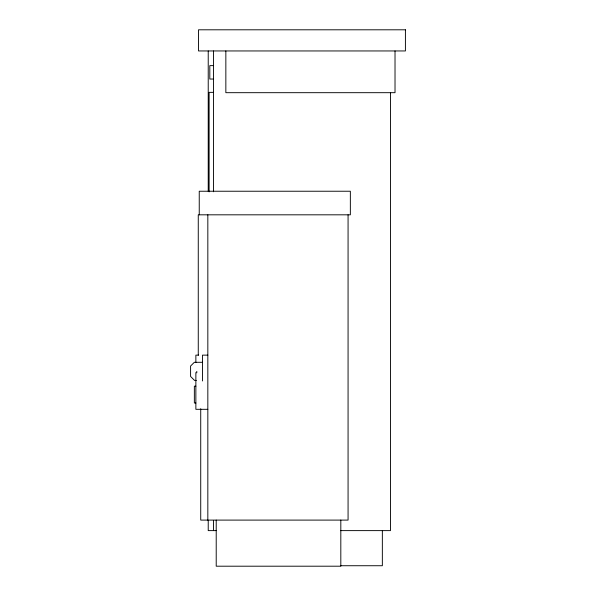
<?xml version="1.0" encoding="UTF-8"?>
<svg xmlns="http://www.w3.org/2000/svg" width="596" height="596" viewBox="0 0 596 596"><rect width="100%" height="100%" fill="white"/><g stroke="black" fill="none" stroke-linecap="round" stroke-linejoin="round"><path stroke-width="0.89" d="M213.472 65.62L209.807 65.62L209.807 79.044L213.472 79.044M213.472 92.35L209.114 92.35L209.114 191.875M198.632 355.134L195.868 355.134L195.868 362.539M207.833 355.134L202.491 355.134L202.491 380.986M202.491 362.301L194.326 362.301L190.586 366.033L190.586 376.441L194.572 380.427L196.345 380.427M195.868 386.178L194.356 386.178L194.356 403L195.868 403M207.833 409.318L195.868 409.318L195.868 372.56M216.192 530.619L208.227 530.619L208.227 520.397M340.458 530.619L390.462 530.619L390.462 92.685M340.562 565.731L382.349 565.731L382.349 530.619M395.021 50.951L395.021 92.685L225.847 92.685L225.847 50.951M348.071 214.821L348.071 520.099L200.725 520.099L200.725 408.759M340.815 520.099L340.815 566.2L216.214 566.2L216.214 520.099M213.472 50.951L213.472 191.763M213.472 520.397L213.472 530.619M208.227 50.951L208.227 191.323M207.833 214.821L207.833 520.099M199.243 214.821L199.243 191.234L350.351 191.234L350.351 214.821L198.267 214.821L198.267 355.134M196.784 371.36L196.784 372.873M405.414 29.8L198.52 29.8L198.52 50.951L405.414 50.951L405.414 29.8"/></g></svg>
